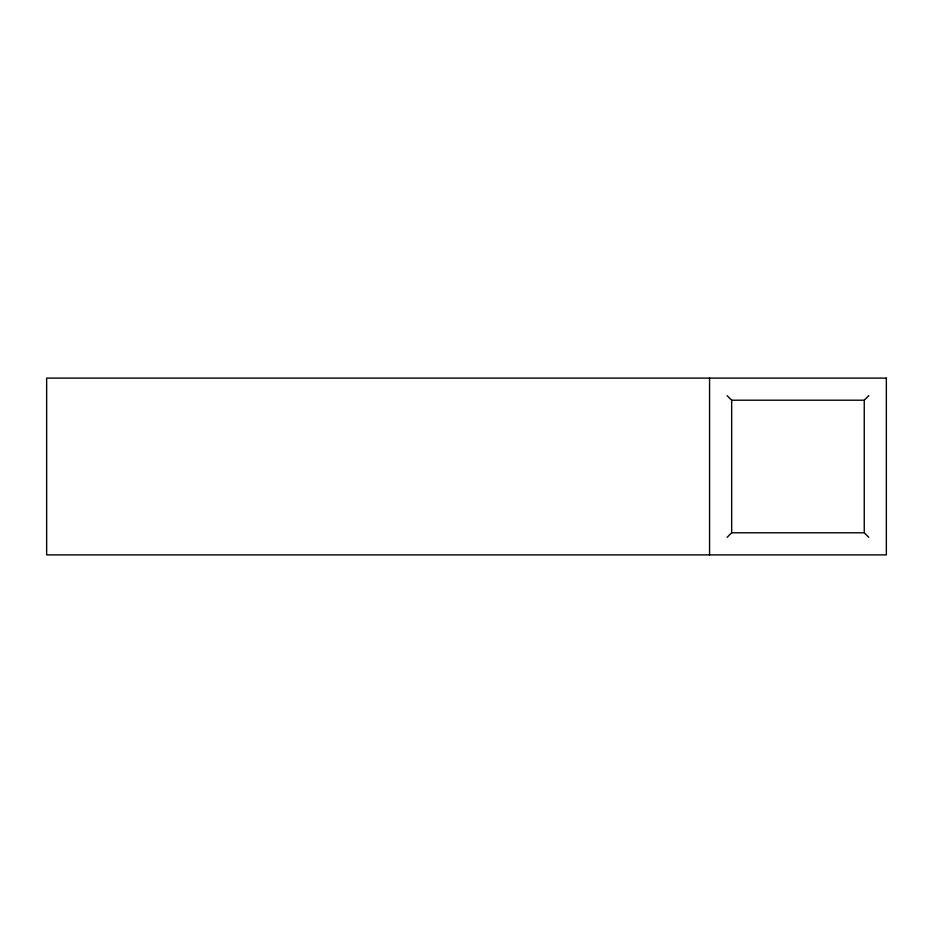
<?xml version="1.0" encoding="UTF-8"?>
<svg xmlns="http://www.w3.org/2000/svg" width="933" height="933" viewBox="0 0 933 933"><rect width="100%" height="100%" fill="white"/><g stroke="black" fill="none" stroke-linecap="round" stroke-linejoin="round"><path stroke-width="1.4" d="M727.122 537.338L731.67 532.79L731.67 400.21L727.122 395.662M731.67 400.21L864.25 400.21L868.798 395.662M731.67 532.79L864.25 532.79L868.798 537.338M864.25 400.21L864.25 532.79M709.57 378.11L709.57 554.89M886.35 378.11L46.65 378.11L46.65 554.89L886.35 554.89L886.35 378.11"/></g></svg>
